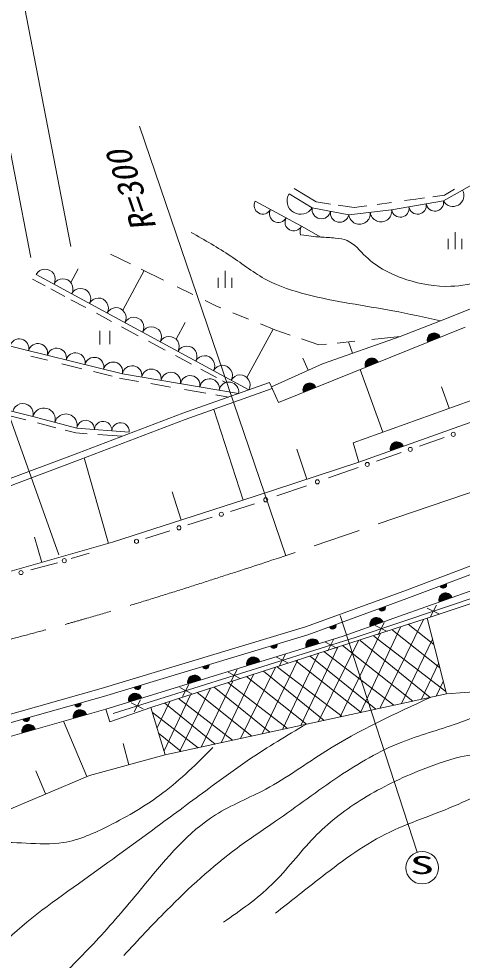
# Model space of a CAD drawing. Units: millimetres, scale not verified. Extents: x -199886483 to 680000, y -5525939 to 380000.
# Drawn here: x 89586 to 122296, y 245028 to 314561 of the extents above; entities that cross this region are included whole.
import ezdxf
from ezdxf.enums import TextEntityAlignment as Align

# ---------------------------------------------------------------- set-up
doc = ezdxf.new("R2010")
doc.units = ezdxf.units.MM
doc.header["$LTSCALE"] = 1000
doc.linetypes.add('CHAIN', pattern=[18.5, 12, -1.5, 3.5, -1.5])
for name, color, linetype, lineweight in [('M-BGD', 7, 'Continuous', 13), ('M-STR-HTXT', 7, 'Continuous', 13), ('M-STR-STR1', 1, 'Continuous', 13), ('M-STR-STR3', 7, 'Continuous', 13), ('M-STR-STRC', 7, 'Continuous', 13)]:
    doc.layers.add(name, color=color, linetype=linetype, lineweight=lineweight)
doc.styles.add('ＭＳ ゴシック', font='')
doc.styles.get('ＭＳ ゴシック').set_extended_font_data('MS Gothic')

msp = doc.modelspace()

# ---------------------------------------------------------------- linework, layer by layer
at = {"layer": 'M-BGD'}
for p, q in [((120916, 301109), (126536, 304291)), ((120916, 301109), (126536, 304291)), ((109903, 302028), (111516, 301037)), ((120982, 301539), (121742, 301981)), ((110441, 299239), (107020, 301101)), ((107020, 301101), (110441, 299239)), ((109523, 301642), (111234, 300607)), ((109523, 301642), (111234, 300607)), ((117095, 300446), (120916, 301109)), ((117095, 300446), (120916, 301109)), ((118038, 301134), (118874, 301248)), ((118874, 301248), (119519, 301337)), ((120127, 301421), (120982, 301539)), ((111234, 300607), (113935, 300095)), ((111234, 300607), (113935, 300095)), ((111516, 301037), (112570, 300883)), ((113158, 300797), (114327, 300625)), ((113935, 300095), (117095, 300446)), ((113935, 300095), (117095, 300446)), ((114327, 300625), (115252, 300752)), ((116017, 300857), (117073, 301001)), ((110441, 299239), (111859, 298439)), ((111859, 298439), (110441, 299239)), ((121273, 298307), (121273, 297557)), ((121772, 298807), (121773, 297557)), ((122273, 297557), (122273, 298307)), ((97828, 296452), (96349, 297176)), ((106562, 287161), (90875, 295681)), ((106562, 287161), (90875, 295681)), ((93960, 296084), (93416, 295082)), ((98832, 295960), (97249, 293045)), ((100259, 295261), (98608, 296070)), ((104798, 295941), (104798, 294691)), ((90603, 295329), (91523, 294837)), ((104298, 295440), (104298, 294690)), ((105298, 294691), (105298, 295441)), ((91955, 294606), (92978, 294058)), ((102428, 294200), (101267, 294768)), ((125915, 294319), (120690, 292259)), ((93434, 293814), (94524, 293230)), ((104173, 293346), (103337, 293755)), ((95312, 292809), (96435, 292208)), ((104478, 293221), (104173, 293346)), ((106543, 292378), (105384, 292852)), ((101866, 292123), (101197, 290891)), ((120690, 292259), (117731, 291103)), ((84774, 291404), (97226, 288330)), ((97226, 288330), (84774, 291404)), ((95560, 290517), (95560, 291517)), ((96310, 291518), (96310, 290518)), ((97159, 291820), (98400, 291156)), ((108340, 291645), (106401, 288074)), ((108466, 291593), (107412, 292024)), ((109612, 291199), (108466, 291593)), ((108752, 286227), (122511, 291784)), ((122511, 291784), (108752, 286227)), ((99165, 290746), (100395, 290088)), ((111729, 290470), (110435, 290915)), ((117731, 291103), (111985, 289075)), ((114389, 290750), (113076, 290612)), ((113899, 290699), (114197, 289856)), ((117731, 291103), (115627, 290881)), ((112287, 290529), (111729, 290470)), ((90481, 289652), (91705, 289348)), ((101143, 289688), (102330, 289053)), ((110531, 289485), (110926, 288601)), ((92762, 289086), (94244, 288718)), ((103023, 288682), (104177, 288064)), ((111985, 289075), (108220, 287389)), ((114766, 288656), (116435, 284025)), ((95107, 288504), (96460, 288168)), ((97021, 288028), (97259, 287969)), ((97226, 288330), (105799, 286889)), ((105799, 286889), (97226, 288330)), ((97259, 287969), (98413, 287770)), ((114256, 283239), (127482, 288005)), ((80176, 287768), (90625, 285193)), ((90625, 285193), (80176, 287768)), ((99318, 287614), (100768, 287364)), ((101694, 285425), (108077, 287701)), ((101801, 287186), (103389, 286912)), ((101866, 284955), (108286, 287245)), ((104609, 287833), (104861, 287698)), ((108077, 287701), (108752, 286227)), ((120772, 287390), (121347, 285795)), ((104129, 286784), (105057, 286624)), ((125923, 285839), (114670, 281811)), ((125923, 285839), (114670, 281811)), ((88616, 285317), (90095, 284935)), ((90625, 285193), (93867, 284314)), ((93867, 284314), (90625, 285193)), ((93930, 282488), (101694, 285425)), ((103966, 285704), (106130, 279004)), ((90965, 284711), (92315, 284362)), ((94107, 282020), (101866, 284955)), ((93009, 284183), (93781, 283984)), ((93781, 283984), (94636, 283919)), ((93867, 284314), (97738, 284033)), ((97738, 284033), (93867, 284314)), ((95408, 283861), (97202, 283726)), ((160602, 284308), (114392, 268874)), ((119703, 270290), (161379, 284098)), ((114670, 281811), (114256, 283239)), ((120959, 283630), (119146, 282995)), ((88364, 280377), (93930, 282488)), ((110095, 282780), (110830, 280547)), ((117787, 282519), (115974, 281884)), ((88492, 279890), (94107, 282020)), ((94415, 282136), (96211, 275812)), ((106956, 279271), (114670, 281811)), ((114614, 281408), (112434, 280648)), ((100894, 279634), (101573, 277532)), ((110799, 280078), (108619, 279318)), ((96506, 275895), (106956, 279271)), ((106984, 278748), (105196, 278177)), ((103855, 277749), (102067, 277178)), ((100725, 276750), (98937, 276179)), ((90743, 276268), (91272, 274408)), ((128771, 276380), (118002, 272296)), ((83650, 272243), (96506, 275895)), ((128976, 275816), (118211, 271734)), ((118211, 271734), (128976, 275816)), ((94780, 275086), (93442, 274687)), ((92439, 274388), (90480, 273856)), ((113434, 268935), (128721, 274375)), ((118002, 272296), (110731, 269640)), ((118211, 271734), (110921, 269070)), ((110921, 269070), (118211, 271734)), ((119945, 270356), (120392, 271250)), ((119721, 271026), (120616, 270580)), ((119703, 270290), (99331, 263686)), ((116094, 269070), (116541, 269964)), ((119433, 270203), (116216, 263629)), ((118317, 269841), (120198, 268351)), ((121132, 264696), (119703, 270290)), ((110731, 269640), (95655, 265090)), ((116275, 269179), (113300, 262996)), ((117779, 269667), (114786, 263318)), ((115870, 269740), (116765, 269294)), ((117151, 269408), (120633, 266651)), ((110921, 269070), (95824, 264514)), ((95824, 264514), (110921, 269070)), ((95995, 263570), (113434, 268935)), ((114392, 268874), (96541, 263251)), ((114641, 268649), (111705, 262650)), ((112164, 268543), (113050, 268081)), ((112376, 267868), (112838, 268755)), ((114766, 268634), (119937, 264436)), ((115780, 268963), (121086, 264878)), ((120102, 268728), (117816, 263976)), ((113135, 268161), (110403, 262367)), ((112092, 267823), (117248, 263853)), ((113463, 268267), (118655, 264158)), ((110173, 267201), (107549, 261748)), ((108593, 267418), (109480, 266956)), ((108806, 266744), (109268, 267631)), ((111685, 267691), (109035, 262070)), ((110020, 267151), (114846, 263331)), ((111078, 267494), (115919, 263564)), ((105235, 265619), (105697, 266506)), ((108531, 266668), (105953, 261402)), ((107636, 266378), (112118, 262739)), ((108681, 266682), (113431, 263024)), ((120556, 266950), (119306, 264299)), ((105381, 265647), (103034, 260768)), ((106895, 266138), (104514, 261089)), ((105023, 266294), (105910, 265832)), ((106382, 265972), (110821, 262458)), ((133965, 265670), (121132, 264696)), ((95655, 265090), (88084, 262946)), ((103738, 265115), (101442, 260423)), ((101453, 265169), (102339, 264707)), ((101665, 264495), (102127, 265382)), ((103997, 265198), (108100, 261867)), ((105011, 265527), (109398, 262149)), ((120901, 265603), (120386, 264534)), ((95824, 264514), (88232, 262365)), ((88232, 262365), (95824, 264514)), ((98095, 263370), (98557, 264257)), ((102251, 264632), (100298, 260491)), ((100388, 260194), (121132, 264696)), ((101366, 264345), (105357, 261272)), ((102735, 264789), (106786, 261582)), ((95995, 263570), (88419, 261404)), ((96295, 262643), (95995, 263570)), ((99331, 263686), (96295, 262643)), ((97882, 264045), (98769, 263583)), ((100388, 260194), (99331, 263686)), ((100726, 264138), (99786, 262183)), ((100348, 264015), (104071, 260993)), ((99442, 263317), (102815, 260720)), ((92882, 262680), (94609, 258597)), ((99900, 261804), (101568, 260450)), ((97290, 261026), (97713, 259468)), ((94792, 258675), (100388, 260194)), ((82552, 253496), (94792, 258675)), ((90829, 259013), (91552, 257304))]:
    msp.add_line(p, q, dxfattribs=at)
for centre in [(121639, 283868), (118466, 282757), (115294, 281646), (111617, 280363), (107802, 279033), (104526, 277963), (101396, 276964), (98267, 275965), (92940, 274538), (89745, 273657)]:
    msp.add_circle(centre, 150, dxfattribs=at)
for centre, radius, start, end in [((121618, 301507), 807, 209.51668, 29.51668), ((107590, 300790), 649, 151.4489, 331.4489), ((110378, 301125), 1000, 148.85039, 328.85039), ((120279, 300999), 646, 189.85392, 9.85392), ((108730, 300170), 649, 151.4489, 331.4489), ((111909, 300479), 687, 169.25032, 349.25032), ((116305, 300358), 795, 186.33825, 6.33825), ((117732, 300556), 646, 189.85392, 9.85392), ((119005, 300777), 646, 189.85392, 9.85392), ((109871, 299549), 649, 151.4489, 331.4489), ((113260, 300223), 687, 169.25032, 349.25032), ((114725, 300182), 795, 186.33825, 6.33825), ((111150, 298839), 814, 150.57391, 197.82156), ((91529, 295326), 744, 331.4921, 151.4921), ((92836, 294616), 744, 331.4921, 151.4921), ((94143, 293906), 744, 331.4921, 151.4921), ((95450, 293196), 744, 331.4921, 151.4921), ((96758, 292486), 744, 331.4921, 151.4921), ((98065, 291776), 744, 331.4921, 151.4921), ((99372, 291066), 744, 331.4921, 151.4921), ((120218, 290858), 500, 21.99168, 201.99168), ((120218, 290858), 500, 21.99168, 201.99168), ((89617, 290209), 712, 346.13463, 166.13463), ((100679, 290356), 744, 331.4921, 151.4921), ((120218, 290858), 450, 21.99168, 201.99168), ((120218, 290858), 400, 21.99168, 201.99168), ((120218, 290858), 350, 21.99168, 201.99168), ((120218, 290858), 300, 21.99168, 201.99168), ((120218, 290858), 250, 21.99168, 201.99168), ((120218, 290858), 200, 21.99168, 201.99168), ((120218, 290858), 150, 21.99168, 201.99168), ((120218, 290858), 100, 21.99168, 201.99168), ((120218, 290858), 50, 21.99168, 201.99168), ((91000, 289867), 712, 346.13463, 166.13463), ((92384, 289526), 712, 346.13463, 166.13463), ((101987, 289646), 744, 331.4921, 151.4921), ((93767, 289184), 712, 346.13463, 166.13463), ((95151, 288843), 712, 346.13463, 166.13463), ((103294, 288936), 744, 331.4921, 151.4921), ((115631, 289005), 500, 21.99168, 201.99168), ((115631, 289005), 500, 21.99168, 201.99168), ((115631, 289005), 450, 21.99168, 201.99168), ((115631, 289005), 400, 21.99168, 201.99168), ((115631, 289005), 350, 21.99168, 201.99168), ((115631, 289005), 300, 21.99168, 201.99168), ((96534, 288501), 712, 346.13463, 166.13463), ((97941, 288210), 724, 350.45477, 170.45477), ((99369, 287970), 724, 350.45477, 170.45477), ((104601, 288226), 744, 331.4921, 151.4921), ((115631, 289005), 250, 21.99168, 201.99168), ((115631, 289005), 200, 21.99168, 201.99168), ((115631, 289005), 150, 21.99168, 201.99168), ((115631, 289005), 100, 21.99168, 201.99168), ((115631, 289005), 50, 21.99168, 201.99168), ((100798, 287730), 724, 350.45477, 170.45477), ((102227, 287489), 724, 350.45477, 170.45477), ((103656, 287249), 724, 350.45477, 170.45477), ((105908, 287516), 744, 331.4921, 151.4921), ((105085, 287009), 724, 350.45477, 170.45477), ((111045, 287153), 500, 21.99168, 201.99168), ((111045, 287153), 500, 21.99168, 201.99168), ((111045, 287153), 450, 21.99168, 201.99168), ((111045, 287153), 400, 21.99168, 201.99168), ((111045, 287153), 350, 21.99168, 201.99168), ((111045, 287153), 300, 21.99168, 201.99168), ((111045, 287153), 250, 21.99168, 201.99168), ((111045, 287153), 200, 21.99168, 201.99168), ((111045, 287153), 150, 21.99168, 201.99168), ((111045, 287153), 100, 21.99168, 201.99168), ((111045, 287153), 50, 21.99168, 201.99168), ((89879, 285377), 769, 346.16092, 166.16092), ((91436, 284974), 840, 344.82658, 164.82658), ((93057, 284534), 840, 344.82658, 164.82658), ((94512, 284267), 647, 355.8497, 175.8497), ((95803, 284174), 647, 355.8497, 175.8497), ((97093, 284080), 647, 355.8497, 175.8497), ((117483, 282818), 500, 19.69599, 199.69599), ((117483, 282818), 500, 19.69599, 199.69599), ((117483, 282818), 450, 19.69599, 199.69599), ((117483, 282818), 400, 19.69599, 199.69599), ((117483, 282818), 350, 19.69599, 199.69599), ((117483, 282818), 300, 19.69599, 199.69599), ((117483, 282818), 250, 19.69599, 199.69599), ((117483, 282818), 200, 19.69599, 199.69599), ((117483, 282818), 150, 19.69599, 199.69599), ((117483, 282818), 100, 19.69599, 199.69599), ((117483, 282818), 50, 19.69599, 199.69599), ((120903, 272755), 250, 200.76557, 20.76557), ((120903, 272755), 200, 200.76557, 20.76557), ((120903, 272755), 150, 200.76557, 20.76557), ((120903, 272755), 100, 200.76557, 20.76557), ((120903, 272755), 50, 200.76557, 20.76557), ((121077, 271655), 500, 19.58879, 199.58879), ((121077, 271655), 500, 19.58879, 199.58879), ((121077, 271655), 450, 19.58879, 199.58879), ((121077, 271655), 400, 19.58879, 199.58879), ((121077, 271655), 350, 19.58879, 199.58879), ((121077, 271655), 300, 19.58879, 199.58879), ((121077, 271655), 250, 19.58879, 199.58879), ((121077, 271655), 200, 19.58879, 199.58879), ((121077, 271655), 150, 19.58879, 199.58879), ((121077, 271655), 100, 19.58879, 199.58879), ((121077, 271655), 50, 19.58879, 199.58879), ((116389, 271068), 250, 200.07183, 20.07183), ((116389, 271068), 200, 200.07183, 20.07183), ((116389, 271068), 150, 200.07183, 20.07183), ((116389, 271068), 100, 200.07183, 20.07183), ((116389, 271068), 50, 200.07183, 20.07183), ((112743, 269736), 250, 200.07183, 20.07183), ((112743, 269736), 200, 200.07183, 20.07183), ((112743, 269736), 150, 200.07183, 20.07183), ((115982, 269841), 500, 19.58879, 199.58879), ((115982, 269841), 500, 19.58879, 199.58879), ((115982, 269841), 450, 19.58879, 199.58879), ((115982, 269841), 400, 19.58879, 199.58879), ((115982, 269841), 350, 19.58879, 199.58879), ((115982, 269841), 300, 19.58879, 199.58879), ((115982, 269841), 250, 19.58879, 199.58879), ((115982, 269841), 200, 19.58879, 199.58879), ((115982, 269841), 150, 19.58879, 199.58879), ((115982, 269841), 100, 19.58879, 199.58879), ((115982, 269841), 50, 19.58879, 199.58879), ((112743, 269736), 100, 200.07183, 20.07183), ((112743, 269736), 50, 200.07183, 20.07183), ((111254, 268264), 500, 17.10084, 197.10084), ((111254, 268264), 500, 17.10084, 197.10084), ((111254, 268264), 450, 17.10084, 197.10084), ((111254, 268264), 400, 17.10084, 197.10084), ((111254, 268264), 350, 17.10084, 197.10084), ((111254, 268264), 300, 17.10084, 197.10084), ((111254, 268264), 250, 17.10084, 197.10084), ((111254, 268264), 200, 17.10084, 197.10084), ((111254, 268264), 150, 17.10084, 197.10084), ((108404, 268311), 250, 196.79358, 16.79358), ((108404, 268311), 200, 196.79358, 16.79358), ((108404, 268311), 150, 196.79358, 16.79358), ((108404, 268311), 100, 196.79358, 16.79358), ((108404, 268311), 50, 196.79358, 16.79358), ((111254, 268264), 100, 17.10084, 197.10084), ((111254, 268264), 50, 17.10084, 197.10084), ((106894, 266923), 500, 17.10084, 197.10084), ((106894, 266923), 500, 17.10084, 197.10084), ((106894, 266923), 450, 17.10084, 197.10084), ((106894, 266923), 400, 17.10084, 197.10084), ((106894, 266923), 350, 17.10084, 197.10084), ((106894, 266923), 300, 17.10084, 197.10084), ((106894, 266923), 250, 17.10084, 197.10084), ((106894, 266923), 200, 17.10084, 197.10084), ((106894, 266923), 150, 17.10084, 197.10084), ((106894, 266923), 100, 17.10084, 197.10084), ((103372, 266792), 250, 196.79358, 16.79358), ((103372, 266792), 200, 196.79358, 16.79358), ((103372, 266792), 150, 196.79358, 16.79358), ((103372, 266792), 100, 196.79358, 16.79358), ((103372, 266792), 50, 196.79358, 16.79358), ((106894, 266923), 50, 17.10084, 197.10084), ((102535, 265581), 500, 17.10084, 197.10084), ((102535, 265581), 500, 17.10084, 197.10084), ((102535, 265581), 450, 17.10084, 197.10084), ((102535, 265581), 400, 17.10084, 197.10084), ((102535, 265581), 350, 17.10084, 197.10084), ((102535, 265581), 300, 17.10084, 197.10084), ((102535, 265581), 250, 17.10084, 197.10084), ((102535, 265581), 200, 17.10084, 197.10084), ((102535, 265581), 150, 17.10084, 197.10084), ((102535, 265581), 100, 17.10084, 197.10084), ((102535, 265581), 50, 17.10084, 197.10084), ((98340, 265273), 250, 196.79358, 16.79358), ((98340, 265273), 200, 196.79358, 16.79358), ((98340, 265273), 150, 196.79358, 16.79358), ((98340, 265273), 100, 196.79358, 16.79358), ((98340, 265273), 50, 196.79358, 16.79358), ((98175, 264240), 500, 17.10084, 197.10084), ((98175, 264240), 500, 17.10084, 197.10084), ((98175, 264240), 450, 17.10084, 197.10084), ((98175, 264240), 400, 17.10084, 197.10084), ((98175, 264240), 350, 17.10084, 197.10084), ((98175, 264240), 300, 17.10084, 197.10084), ((98175, 264240), 250, 17.10084, 197.10084), ((98175, 264240), 200, 17.10084, 197.10084), ((98175, 264240), 150, 17.10084, 197.10084), ((98175, 264240), 100, 17.10084, 197.10084), ((98175, 264240), 50, 17.10084, 197.10084), ((93926, 263977), 250, 195.80885, 15.80885), ((93926, 263977), 200, 195.80885, 15.80885), ((93926, 263977), 150, 195.80885, 15.80885), ((93926, 263977), 100, 195.80885, 15.80885), ((93926, 263977), 50, 195.80885, 15.80885), ((90130, 262902), 250, 195.80885, 15.80885), ((90130, 262902), 200, 195.80885, 15.80885), ((90130, 262902), 150, 195.80885, 15.80885), ((90130, 262902), 100, 195.80885, 15.80885), ((90130, 262902), 50, 195.80885, 15.80885), ((94101, 263028), 500, 15.94887, 195.94887), ((94101, 263028), 500, 15.94887, 195.94887), ((94101, 263028), 450, 15.94887, 195.94887), ((94101, 263028), 400, 15.94887, 195.94887), ((94101, 263028), 350, 15.94887, 195.94887), ((94101, 263028), 300, 15.94887, 195.94887), ((94101, 263028), 250, 15.94887, 195.94887), ((94101, 263028), 200, 15.94887, 195.94887), ((94101, 263028), 150, 15.94887, 195.94887), ((94101, 263028), 100, 15.94887, 195.94887), ((94101, 263028), 50, 15.94887, 195.94887), ((90313, 261946), 500, 15.94887, 195.94887), ((90313, 261946), 500, 15.94887, 195.94887), ((90313, 261946), 450, 15.94887, 195.94887), ((90313, 261946), 400, 15.94887, 195.94887), ((90313, 261946), 350, 15.94887, 195.94887), ((90313, 261946), 300, 15.94887, 195.94887), ((90313, 261946), 250, 15.94887, 195.94887), ((90313, 261946), 200, 15.94887, 195.94887), ((90313, 261946), 150, 15.94887, 195.94887), ((90313, 261946), 100, 15.94887, 195.94887), ((90313, 261946), 50, 15.94887, 195.94887)]:
    msp.add_arc(centre, radius, start, end, dxfattribs=at)
for points, knots in [([(110439, 298603), (110913, 298538), (111386, 298474), (111859, 298439), (112216, 298414), (112573, 298405), (112936, 298370), (113239, 298340), (113547, 298292), (113817, 298175), (114356, 297940), (114743, 297430), (115187, 297001), (116045, 296174), (117116, 295649), (118221, 295291), (119258, 294955), (120324, 294766), (121450, 294804), (123048, 294858), (124768, 295371), (125754, 296519), (126235, 297078), (126542, 297788), (126878, 298476), (127617, 299987), (128497, 301394), (129566, 302636), (131630, 305034), (134394, 306818), (137293, 308267), (139238, 309239), (141243, 310059), (142917, 311352), (143946, 312147), (144849, 313120), (145752, 314093)], [0, 0, 0, 0, 1, 1, 1, 2, 2, 2, 3, 3, 3, 4, 4, 4, 5, 5, 5, 6, 6, 6, 7, 7, 7, 8, 8, 8, 9, 9, 9, 10, 10, 10, 11, 11, 11, 12, 12, 12, 12]), ([(120690, 292259), (119522, 292517), (118354, 292775), (117180, 292995), (115063, 293391), (112926, 293661), (110828, 294201), (109816, 294461), (108812, 294784), (107897, 295269), (106956, 295767), (106108, 296437), (105220, 297035), (104281, 297669), (103296, 298224), (102311, 298778)], [0, 0, 0, 0, 1, 1, 1, 2, 2, 2, 3, 3, 3, 4, 4, 4, 5, 5, 5, 5]), ([(97327, 245378), (98375, 246503), (99424, 247628), (100508, 248722), (102134, 250365), (103840, 251938), (105695, 253310), (106621, 253994), (107583, 254629), (108528, 255286), (110095, 256377), (111612, 257533), (113206, 258600), (114659, 259573), (116177, 260473), (117789, 261118), (119145, 261660), (120568, 262023), (121959, 262521), (122751, 262805), (123533, 263134), (124346, 263287), (125690, 263540), (127120, 263313), (128485, 263480), (129874, 263651), (131197, 264230), (132560, 264565), (133814, 264874), (135103, 264977), (136380, 265268), (137318, 265482), (138250, 265797), (139181, 265811), (140499, 265830), (141814, 265244), (143161, 265113), (143957, 265036), (144765, 265117), (145549, 265051), (146968, 264930), (148312, 264323), (149657, 263716)], [0, 0, 0, 0, 1, 1, 1, 2, 2, 2, 3, 3, 3, 4, 4, 4, 5, 5, 5, 6, 6, 6, 7, 7, 7, 8, 8, 8, 9, 9, 9, 10, 10, 10, 11, 11, 11, 12, 12, 12, 13, 13, 13, 14, 14, 14, 14]), ([(120001, 264450), (117351, 263236), (114700, 262022), (112243, 260475), (110764, 259544), (109355, 258493), (107809, 257666), (106581, 257010), (105266, 256495), (104099, 255763), (102074, 254493), (100493, 252568), (98942, 250691), (97868, 249391), (96809, 248114), (95685, 246887), (94637, 245741), (93533, 244638), (92429, 243535)], [0, 0, 0, 0, 1, 1, 1, 2, 2, 2, 3, 3, 3, 4, 4, 4, 5, 5, 5, 6, 6, 6, 6]), ([(85071, 242537), (86144, 243821), (87217, 245106), (88411, 246264), (90219, 248015), (92303, 249475), (94362, 250947), (96278, 252317), (98172, 253696), (100059, 255090), (101321, 256022), (102581, 256961), (103846, 257894), (104759, 258567), (105675, 259236), (106615, 259869), (107964, 260778), (109364, 261612), (110764, 262446)], [0, 0, 0, 0, 1, 1, 1, 2, 2, 2, 3, 3, 3, 4, 4, 4, 5, 5, 5, 6, 6, 6, 6]), ([(148098, 261264), (147124, 261674), (146150, 262085), (145137, 262312), (143880, 262595), (142562, 262596), (141253, 262628), (139391, 262675), (137545, 262785), (135713, 262625), (134172, 262491), (132642, 262165), (131129, 261794), (129611, 261423), (128111, 261006), (126576, 260741), (125116, 260489), (123624, 260376), (122183, 260038), (121107, 259786), (120059, 259408), (119032, 258985), (117552, 258377), (116115, 257674), (114767, 256818), (113548, 256044), (112401, 255144), (111394, 254110), (110296, 252983), (109364, 251696), (108244, 250606), (107171, 249561), (105925, 248697), (104680, 247834)], [0, 0, 0, 0, 1, 1, 1, 2, 2, 2, 3, 3, 3, 4, 4, 4, 5, 5, 5, 6, 6, 6, 7, 7, 7, 8, 8, 8, 9, 9, 9, 10, 10, 10, 11, 11, 11, 11]), ([(108532, 248504), (109567, 249323), (110603, 250142), (111650, 250958), (113243, 252199), (114864, 253434), (116647, 254336), (118357, 255200), (120216, 255757), (121994, 256536), (123518, 257203), (124983, 258033), (126578, 258417), (128030, 258766), (129589, 258746), (131035, 259120), (132506, 259501), (133860, 260292), (135332, 260746), (136593, 261136), (137941, 261279), (139248, 261131), (140186, 261024), (141104, 260767), (141986, 260432), (142814, 260118), (143610, 259734), (144406, 259351)], [0, 0, 0, 0, 1, 1, 1, 2, 2, 2, 3, 3, 3, 4, 4, 4, 5, 5, 5, 6, 6, 6, 7, 7, 7, 8, 8, 8, 9, 9, 9, 9]), ([(81824, 241834), (81940, 242236), (82056, 242639), (82110, 243044), (82245, 244064), (81986, 245104), (81885, 246164), (81767, 247393), (81861, 248648), (82328, 249762), (82740, 250744), (83443, 251616), (84301, 252279), (85204, 252975), (86280, 253440), (87388, 253618), (89192, 253906), (91084, 253435), (92864, 253716), (94033, 253901), (95154, 254411), (96238, 254960), (97643, 255672), (98986, 256450), (100217, 257382), (101533, 258380), (102720, 259553), (103908, 260727)], [0, 0, 0, 0, 1, 1, 1, 2, 2, 2, 3, 3, 3, 4, 4, 4, 5, 5, 5, 6, 6, 6, 7, 7, 7, 8, 8, 8, 9, 9, 9, 9])]:
    msp.add_open_spline(points, degree=3, knots=knots, dxfattribs=at)
at = {"layer": 'M-STR-HTXT'}
msp.add_line((109278, 274906), (98479, 306643), dxfattribs=at)
at = {"layer": 'M-STR-STR1', "color": 2, "linetype": 'CHAIN'}
msp.add_line((162454, 293167), (109240, 274893), dxfattribs=at)
msp.add_open_spline([(109240, 274893), (103878, 273135), (98517, 271378), (93088, 269852), (88402, 268535), (83667, 267389), (78907, 266370), (75565, 265654), (72211, 265000), (68857, 264346)], degree=3, knots=[0, 0, 0, 0, 1, 1, 1, 2, 2, 2, 3, 3, 3, 3], dxfattribs=at)
at = {"layer": 'M-STR-STR3'}
for p, q in [((90471, 296932), (85332, 323445)), ((93423, 297751), (88373, 323998))]:
    msp.add_line(p, q, dxfattribs=at)
at = {"layer": 'M-STR-STRC'}
for p, q in [((92536, 274973), (83112, 301400)), ((118978, 252999), (113290, 270486))]:
    msp.add_line(p, q, dxfattribs=at)
msp.add_circle((119349, 251858), 1200, dxfattribs=at)

# ---------------------------------------------------------------- texts
at = {"layer": 'M-STR-HTXT', "style": 'ＭＳ ゴシック', "oblique": 15}
msp.add_text('R=300', height=1833, rotation=108.974, dxfattribs=at).set_placement((100278, 299349), align=Align.BOTTOM_LEFT)
at = {"layer": 'M-STR-STRC', "style": 'ＭＳ ゴシック', "width": 2}
msp.add_text('S', height=1320, rotation=0.035, dxfattribs=at).set_placement((118431, 250995), align=Align.BOTTOM_LEFT)

doc.saveas('drawing.dxf')
